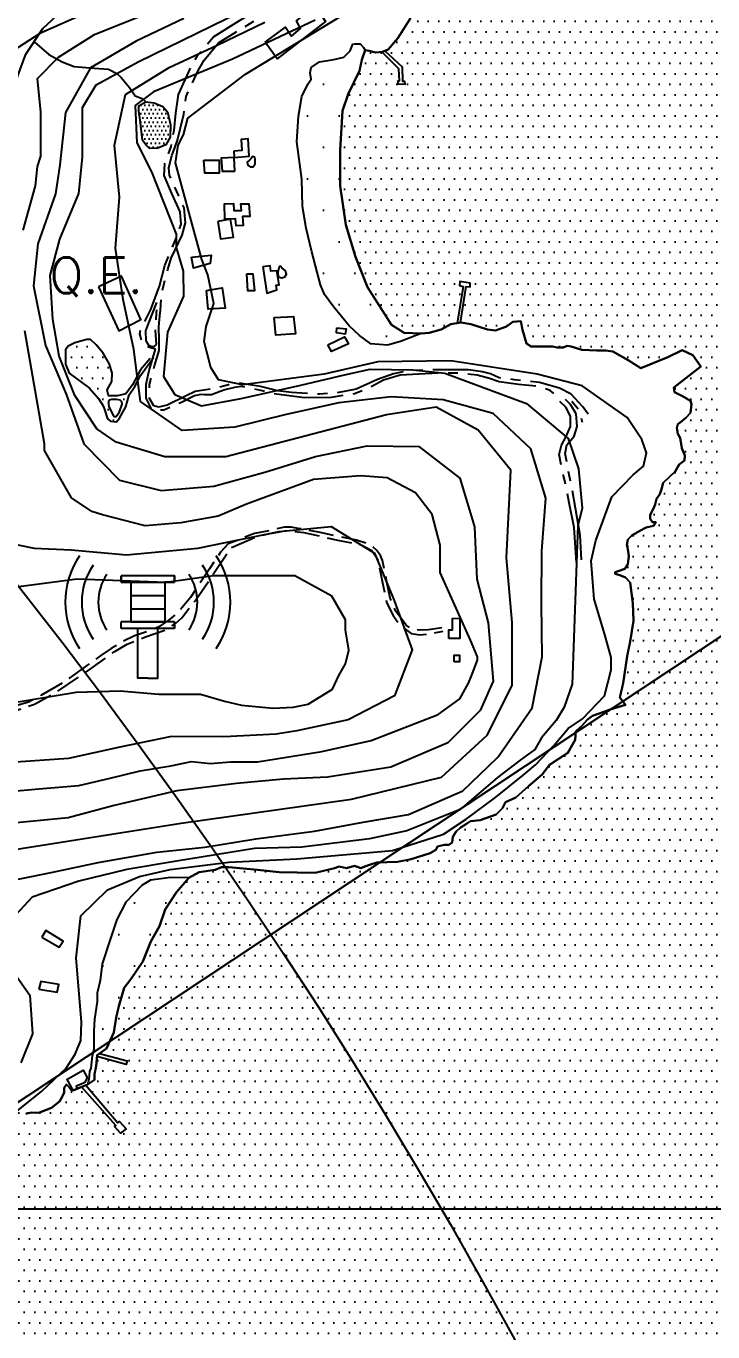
# Model space of a CAD drawing. Header units: millimetres. Extents: x 548366 to 1117317, y 7446967 to 14899125.
# Drawn here: x 557512 to 558031, y 7457322 to 7458309 of the extents above; entities that cross this region are included whole.
import ezdxf

# ---------------------------------------------------------------- set-up
doc = ezdxf.new("R2010")
doc.units = ezdxf.units.MM
doc.header["$MEASUREMENT"] = 0
doc.linetypes.add('ESTR-TERRA', pattern=[1, 0.7, -0.1, 0.1, -0.1])
doc.linetypes.add('MEIO-FIOx2', pattern=[20, 15, -5])
for name, color, linetype in [('ALAGADIÇO', 4, 'Continuous'), ('AUTO_ESTRADA', 224, 'Continuous'), ('CURVA_INTERMEDIÁRIA', 32, 'Continuous'), ('CURVA_MESTRA', 36, 'Continuous'), ('EDIFICAÇÃO', 7, 'Continuous'), ('HACHURA_OCEANO', 131, 'Continuous'), ('MALHA_TM', 8, 'Continuous'), ('OCEANO', 5, 'Continuous'), ('PIER', 7, 'Continuous'), ('PISCINAS', 4, 'Continuous'), ('PRAIA', 7, 'Continuous'), ('QUADRA_ESPORTE', 21, 'Continuous'), ('RADIAIS', 222, 'Continuous'), ('RIO_PERMANENTE', 4, 'Continuous'), ('RUA_PAV_C_MEIO_FIO', 1, 'MEIO-FIOx2'), ('RUA_PAV_S_MEIO_FIO', 2, 'ESTR-TERRA'), ('SIRENES', 8, 'Continuous'), ('TXT_QUADRA_ESPORTE', 7, 'Continuous')]:
    doc.layers.add(name, color=color, linetype=linetype)
doc.styles.add('ROMANS', font='romans.shx')
pattern_1 = [(0, (0, 0), (3.96875, 7.9375), [0, -7.9375])]
pattern_2 = [(0, (0, 0), (11.90625, 23.8125), [0, -23.8125])]

msp = doc.modelspace()

# ---------------------------------------------------------------- hatches: boundary and pattern name
at = {"layer": 'ALAGADIÇO', "ltscale": 0.5}
h = msp.add_hatch(dxfattribs=at)
h.set_pattern_fill('DOTS', color=256, scale=2, style=0)
h.set_pattern_definition([(0, (0, 0), (1.5875, 3.175), [0, -3.175])])
h.paths.add_polyline_path([(557618.47, 7458244.7), (557614.88, 7458248.68), (557608.51, 7458251.47), (557602.14, 7458252.26), (557596.96, 7458249.08), (557596.96, 7458245.1), (557597.75, 7458238.33), (557599.74, 7458223.2), (557602.14, 7458219.62), (557604.92, 7458216.83), (557611.3, 7458217.23), (557617.27, 7458219.62), (557620.46, 7458225.59), (557620.86, 7458234.75)])
h = msp.add_hatch(dxfattribs=at)
h.set_pattern_fill('DOTS', color=256, scale=5, style=0)
h.set_pattern_definition(pattern_1)
h.paths.add_polyline_path([(557575, 7458049.71), (557573.55, 7458055.7), (557569.96, 7458062.05), (557564.59, 7458068.48), (557560.3, 7458072.41), (557557.44, 7458072.41), (557548.49, 7458069.91), (557543.48, 7458067.41), (557541.34, 7458064.55), (557541.34, 7458059.9), (557541.34, 7458053.83), (557544.2, 7458047.04), (557559.58, 7458035.6), (557566.38, 7458027.74), (557569.96, 7458022.38), (557571.03, 7458018.81), (557571.96, 7458016.04), (557573.18, 7458018.2), (557573.92, 7458023.64), (557573.9, 7458023.81), (557573.9, 7458025.6), (557574.27, 7458026.15), (557574.78, 7458029.89), (557574.25, 7458029.89), (557573.54, 7458030.96), (557572.82, 7458034.53), (557575.82, 7458039.62)])
h = msp.add_hatch(dxfattribs=at)
h.set_pattern_fill('DOTS', color=256, scale=5, style=0)
h.set_pattern_definition(pattern_1)
h.paths.add_polyline_path([(557589.64, 7458030.6), (557593.93, 7458037.03), (557598.23, 7458045.25), (557600.21, 7458048.04), (557598.65, 7458050.05), (557598.23, 7458049.54), (557592.14, 7458038.1), (557587.14, 7458031.31), (557583.92, 7458030.6), (557580.34, 7458029.89), (557574.78, 7458029.89), (557574.27, 7458026.15), (557574.61, 7458026.67), (557576.4, 7458027.03), (557579.98, 7458027.03), (557582.84, 7458026.67), (557583.92, 7458025.24), (557584.27, 7458023.45), (557582.13, 7458017.73), (557579.62, 7458014.16), (557578.19, 7458014.16), (557577.47, 7458015.23), (557574.25, 7458021.67), (557573.92, 7458023.64), (557573.18, 7458018.2), (557571.96, 7458016.04), (557573.18, 7458012.37), (557575.33, 7458010.59), (557579.98, 7458010.23), (557582.13, 7458013.09), (557587.14, 7458021.67)])
at = {"layer": 'HACHURA_OCEANO', "ltscale": 0.5}
h = msp.add_hatch(dxfattribs=at)
h.set_pattern_fill('DOTS', color=256, scale=5, style=0)
h.set_pattern_definition(pattern_1)
h.paths.add_polyline_path([(558015.73, 7458060.7), (558021.69, 7458052.04), (558001.34, 7458036.25), (558001.94, 7458032.62), (558008, 7458029.59), (558014.05, 7458025.97), (558014.66, 7458023.55), (558014.05, 7458016.9), (558010.42, 7458013.27), (558006.18, 7458009.64), (558004.37, 7458008.43), (558003.76, 7458005.41), (558004.37, 7458001.18), (558006.18, 7457998.15), (558007.39, 7457990.29), (558009.81, 7457984.85), (558009.56, 7457981), (558005.32, 7457977.98), (558002.3, 7457972.54), (557993.22, 7457964.08), (557992.01, 7457959.24), (557990.8, 7457955.61), (557988.37, 7457951.98), (557987.16, 7457947.75), (557985.95, 7457944.73), (557983.53, 7457939.89), (557983.53, 7457936.87), (557985.35, 7457934.45), (557987.77, 7457934.45), (557985.95, 7457931.43), (557980.5, 7457930.22), (557975.66, 7457927.8), (557969.61, 7457924.17), (557966.58, 7457921.15), (557965.97, 7457916.92), (557966.36, 7457915), (558365, 7457915), (558365, 7458415), (557901.42, 7458415), (557896.31, 7458410.32), (557890.25, 7458406.69), (557886.62, 7458403.07), (557884.2, 7458399.44), (557880.57, 7458391.58), (557877.54, 7458386.74), (557878.15, 7458382.51), (557877.54, 7458377.67), (557874.51, 7458372.84), (557869.67, 7458366.79), (557866.04, 7458366.18), (557866.04, 7458369.21), (557867.25, 7458374.65), (557867.85, 7458381.3), (557867.25, 7458383.11), (557866.04, 7458380.7), (557865, 7458377.07), (557865, 7458079.51), (557866.56, 7458079.36), (557874.82, 7458082.2), (557879.66, 7458085.82), (557885.71, 7458086.43), (557886.92, 7458079.78), (557889.95, 7458069.5), (557893.58, 7458067.08), (557906.29, 7458067.08), (557909.93, 7458067.08), (557912.95, 7458066.48), (557917.8, 7458066.48), (557920.82, 7458067.69), (557923.85, 7458067.08), (557931.72, 7458064.66), (557943.22, 7458064.06), (557949.88, 7458064.06), (557955.33, 7458063.45), (557966.83, 7458056.8), (557976.52, 7458050.76), (557996.76, 7458059.08), (558007.6, 7458064.49)])
h = msp.add_hatch(dxfattribs=at)
h.set_pattern_fill('DOTS', color=256, scale=5, style=0)
h.set_pattern_definition(pattern_1)
h.paths.add_polyline_path([(557865, 7458376.64), (557861.8, 7458373.44), (557856.96, 7458368.6), (557854.54, 7458365.58), (557850.3, 7458364.98), (557847.88, 7458368.6), (557847.27, 7458374.65), (557844.85, 7458377.67), (557843.03, 7458377.67), (557836.98, 7458380.09), (557833.35, 7458380.09), (557829.71, 7458377.07), (557827.29, 7458374.65), (557821.84, 7458374.65), (557818.82, 7458374.65), (557817, 7458374.04), (557815.79, 7458371.63), (557815.79, 7458369.21), (557814.58, 7458362.56), (557812.16, 7458358.93), (557807.92, 7458357.72), (557806.71, 7458358.32), (557804.29, 7458357.72), (557801.17, 7458355.41), (557794.51, 7458348.15), (557791.49, 7458343.31), (557791.49, 7458341.5), (557793.91, 7458338.48), (557795.12, 7458335.45), (557799.96, 7458330.01), (557802.99, 7458325.78), (557802.99, 7458320.94), (557802.38, 7458315.5), (557792.7, 7458300.39), (557785.43, 7458291.92), (557782.95, 7458290.86), (557796.03, 7458278.63), (557796.33, 7458267.91), (557797.82, 7458267.91), (557797.97, 7458265.38), (557793.05, 7458265.53), (557793.05, 7458268.06), (557793.95, 7458268.06), (557793.5, 7458277.29), (557780.48, 7458290.03), (557775.75, 7458289.5), (557770.9, 7458290.71), (557767.88, 7458291.32), (557765.45, 7458284.06), (557763.64, 7458275.6), (557755.16, 7458258.06), (557750.92, 7458245.37), (557749.11, 7458215.74), (557749.12, 7458188.79), (557753.36, 7458159.17), (557760.62, 7458134.98), (557769.7, 7458112.01), (557787.86, 7458083.59), (557797.55, 7458077.54), (557810.26, 7458076.94), (557816.31, 7458077.54), (557825.4, 7458079.96), (557832.66, 7458084.19), (557837.56, 7458084.95), (557842.19, 7458112.68), (557839.43, 7458113.27), (557839.63, 7458116.22), (557847.51, 7458115.04), (557847.31, 7458112.29), (557844.36, 7458112.48), (557839.98, 7458085.32), (557840.53, 7458085.4), (557847.79, 7458084.19), (557860.51, 7458079.96), (557865, 7458079.51)])
h = msp.add_hatch(dxfattribs=at)
h.set_pattern_fill('DOTS', color=256, scale=5, style=0)
h.set_pattern_definition(pattern_1)
h.paths.add_polyline_path([(557964.97, 7457796.22), (557953.34, 7457792.59), (557944.87, 7457789.57), (557940.02, 7457787.76), (557935.79, 7457784.73), (557932.15, 7457780.5), (557927.31, 7457776.27), (557926.7, 7457769.62), (557921.26, 7457759.95), (557907.33, 7457750.88), (557901.88, 7457743.62), (557891.59, 7457734.55), (557881.91, 7457726.09), (557874.04, 7457722.46), (557871.84, 7457718.04), (557866.99, 7457713.2), (557865, 7457712.51), (557865, 7457415), (558365, 7457415), (558365, 7457915), (557966.36, 7457915), (557966.58, 7457913.89), (557967.26, 7457908.68), (557966.66, 7457902.64), (557964.24, 7457899.01), (557959.4, 7457897.19), (557956.97, 7457896.59), (557956.97, 7457895.38), (557960.61, 7457894.17), (557964.84, 7457892.36), (557968.48, 7457888.73), (557970.29, 7457873.01), (557970.9, 7457859.71), (557968.48, 7457843.99), (557966.05, 7457833.1), (557963.03, 7457812.55), (557960.61, 7457801.66)])
h = msp.add_hatch(dxfattribs=at)
h.set_pattern_fill('DOTS', color=256, scale=5, style=0)
h.set_pattern_definition(pattern_1)
h.paths.add_polyline_path([(557753.79, 7457672.69), (557748.34, 7457673.9), (557744.71, 7457672.69), (557730.18, 7457669.07), (557702.94, 7457669.67), (557686.59, 7457671.48), (557664.8, 7457673.3), (557659.35, 7457673.3), (557654.51, 7457671.48), (557642.4, 7457669.67), (557634.53, 7457665.44), (557625.45, 7457654.55), (557616.71, 7457641.38), (557612.48, 7457628.68), (557605.82, 7457617.19), (557599.76, 7457602.08), (557590.68, 7457588.77), (557585.84, 7457582.12), (557581.6, 7457568.22), (557579.79, 7457559.75), (557577.97, 7457548.26), (557572.52, 7457536.17), (557567.03, 7457532.52), (557588.08, 7457526.86), (557587.37, 7457524.14), (557565.18, 7457530.25), (557564.65, 7457522.87), (557563.44, 7457516.82), (557563.44, 7457512.59), (557557.99, 7457508.96), (557556.68, 7457508.43), (557580.91, 7457480), (557582.15, 7457481.11), (557587.33, 7457475.44), (557582.89, 7457472.23), (557578.57, 7457477.16), (557579.43, 7457478.03), (557553.61, 7457507.16), (557547.7, 7457504.73), (557545.88, 7457504.73), (557544.07, 7457507.15), (557542.25, 7457508.96), (557540.44, 7457506.55), (557540.44, 7457502.92), (557538.62, 7457499.29), (557536.8, 7457496.27), (557530.75, 7457491.43), (557521.67, 7457487.8), (557512.59, 7457489.62), (557507.74, 7457490.22), (557506.53, 7457492.64), (557505.93, 7457498.08), (557502.3, 7457496.27), (557498.06, 7457494.45), (557495.03, 7457495.06), (557492.01, 7457493.24), (557491.4, 7457489.62), (557491.4, 7457485.38), (557488.98, 7457481.76), (557484.14, 7457479.94), (557472.63, 7457475.71), (557469, 7457472.69), (557463.55, 7457472.08), (557462.95, 7457475.11), (557461.13, 7457475.11), (557459.92, 7457472.08), (557458.71, 7457469.06), (557453.26, 7457467.85), (557450.23, 7457470.27), (557446.6, 7457473.9), (557441.15, 7457475.11), (557438.73, 7457473.29), (557444.79, 7457470.87), (557446.6, 7457465.43), (557445.19, 7457464.37), (557434.3, 7457461.35), (557430.06, 7457463.77), (557422.79, 7457459.54), (557417.95, 7457455.91), (557410.69, 7457451.07), (557405.84, 7457448.05), (557396.16, 7457448.05), (557393.13, 7457446.24), (557390.1, 7457443.21), (557389.5, 7457439.58), (557388.29, 7457434.75), (557380.42, 7457430.51), (557374.36, 7457427.49), (557371.94, 7457418.42), (557368.51, 7457415), (557865, 7457415), (557865, 7457712.51), (557854.89, 7457708.97), (557847.02, 7457708.97), (557845.2, 7457707.76), (557839.75, 7457703.53), (557836.73, 7457700.51), (557834.3, 7457696.27), (557833.7, 7457692.04), (557831.28, 7457690.23), (557827.64, 7457690.23), (557822.8, 7457689.02), (557826.43, 7457688.41), (557819.17, 7457684.18), (557802.82, 7457679.34), (557792.53, 7457677.53), (557776.79, 7457676.93), (557771.34, 7457675.11), (557767.71, 7457673.9), (557764.69, 7457672.69), (557759.84, 7457674.51)])
h = msp.add_hatch(dxfattribs=at)
h.set_pattern_fill('DOTS', color=256, scale=5, style=0)
h.set_pattern_definition(pattern_1)
h.paths.add_polyline_path([(557368.51, 7457415), (557365, 7457411.49), (557365, 7457177.05), (557374.45, 7457165.25), (557382.93, 7457142.88), (557383.53, 7457129.58), (557382.55, 7457122.82), (557379.98, 7457120.62), (557373.16, 7457120.67), (557365, 7457120.14), (557365, 7457118.52), (557368.4, 7457118.09), (557372.64, 7457115.67), (557374.95, 7457108.57), (557379.19, 7457101.31), (557388.27, 7457086.2), (557390.69, 7457077.13), (557392.5, 7457062.01), (557393.11, 7457044.48), (557393.71, 7457036.01), (557398.56, 7457021.5), (557402.8, 7457002.76), (557404.61, 7456993.69), (557413.09, 7456974.95), (557420.5, 7456958.28), (557436.84, 7456933.49), (557446.53, 7456921.4), (557451.98, 7456920.79), (557456.22, 7456921.4), (557462.88, 7456925.03), (557467.72, 7456929.26), (557476.19, 7456929.86), (557481.04, 7456928.05), (557481.04, 7456921.4), (557479.22, 7456917.17), (557474.98, 7456915.35), (557471.96, 7456915.35), (557471.78, 7456915), (557748.76, 7456915), (557755.06, 7456918.54), (557764.14, 7456924.59), (557767.77, 7456930.63), (557769.59, 7456935.47), (557778.06, 7456938.49), (557784.72, 7456943.93), (557792.59, 7456953), (557803.49, 7456959.05), (557809.54, 7456963.89), (557824.07, 7456969.93), (557833.15, 7456977.19), (557841.63, 7456982.63), (557848.71, 7456982.97), (557853.55, 7456983.58), (557857.79, 7456985.39), (557860.82, 7456988.42), (557863.24, 7456993.25), (557865, 7456993.55), (557865, 7457415)])
h = msp.add_hatch(dxfattribs=at)
h.set_pattern_fill('DOTS', color=256, scale=5, style=0)
h.set_pattern_definition(pattern_1)
h.paths.add_polyline_path([(558365, 7457415), (557865, 7457415), (557865, 7456993.55), (557866.87, 7456993.86), (557870.5, 7456990.83), (557872.93, 7456990.23), (557879.59, 7456991.44), (557891.09, 7456994.46), (557904.41, 7456995.67), (557909.25, 7456996.28), (557911.67, 7456998.69), (557928.02, 7457000.51), (557941.94, 7457000.51), (557954.65, 7456995.07), (557959.5, 7456992.04), (557964.34, 7456992.04), (557974.02, 7456993.86), (557983.11, 7456993.86), (557987.34, 7456994.46), (557990.98, 7456995.67), (557997.63, 7456997.49), (558006.11, 7456996.88), (558013.98, 7456998.69), (558017.61, 7457001.72), (558021.24, 7457006.55), (558032.75, 7457016.83), (558041.83, 7457025.3), (558046.67, 7457031.34), (558043.46, 7457059.56), (558061.44, 7457063.27), (558064.53, 7457057.08), (558068.78, 7457057.79), (558066.92, 7457065.7), (558072.33, 7457067.2), (558072.93, 7457064.8), (558070.22, 7457064.2), (558073.31, 7457051.9), (558077.54, 7457052.51), (558083.6, 7457053.11), (558089.05, 7457051.9), (558092.07, 7457051.3), (558096.31, 7457048.88), (558099.34, 7457047.67), (558105.39, 7457048.27), (558107.21, 7457050.09), (558109.02, 7457052.51), (558110.23, 7457061.58), (558110.23, 7457066.41), (558111.45, 7457068.23), (558116.29, 7457067.62), (558118.71, 7457066.41), (558119.32, 7457062.18), (558119.32, 7457058.55), (558121.74, 7457058.55), (558123.55, 7457059.76), (558124.16, 7457063.39), (558124.16, 7457068.83), (558124.76, 7457071.25), (558126.58, 7457073.06), (558128.4, 7457072.46), (558130.82, 7457068.83), (558133.84, 7457067.62), (558135.66, 7457069.44), (558135.66, 7457071.25), (558134.45, 7457075.48), (558135.06, 7457077.9), (558141.71, 7457080.92), (558144.74, 7457081.53), (558151.4, 7457078.5), (558155.48, 7457079.24), (558158.37, 7457082.13), (558158.95, 7457083.29), (558172.28, 7457083.29), (558186.18, 7457082.13), (558208.78, 7457080.4), (558219.78, 7457076.93), (558224.42, 7457072.3), (558228.47, 7457069.4), (558240.64, 7457066.51), (558258.6, 7457067.09), (558280.03, 7457068.83), (558304.21, 7457072.86), (558328.54, 7457078.64), (558348.81, 7457089.06), (558365, 7457097.36)])
at = {"layer": 'PRAIA', "ltscale": 0.5}
h = msp.add_hatch(dxfattribs=at)
h.set_pattern_fill('DOTS', color=40, scale=15, style=0)
h.set_pattern_definition(pattern_2)
h.paths.add_polyline_path([(557720.2, 7458193.78), (557720.71, 7458172.99), (557723.28, 7458156.57), (557727.65, 7458138.86), (557731.76, 7458123.46), (557734.17, 7458113.8), (557737.26, 7458106.61), (557744.19, 7458096.86), (557756.01, 7458082.74), (557763.72, 7458075.56), (557772.2, 7458069.14), (557784.79, 7458068.11), (557794.82, 7458070.94), (557810.26, 7458076.94), (557797.55, 7458077.54), (557787.86, 7458083.59), (557769.7, 7458112.01), (557760.62, 7458134.98), (557753.36, 7458159.17), (557749.12, 7458188.79), (557749.11, 7458215.74), (557750.92, 7458245.37), (557755.16, 7458258.06), (557763.64, 7458275.6), (557765.45, 7458284.06), (557767.88, 7458291.32), (557766.66, 7458293.2), (557764.09, 7458296.02), (557760.49, 7458296.02), (557758.69, 7458295.77), (557756.64, 7458290.89), (557751.76, 7458286.01), (557744.3, 7458284.22), (557733.51, 7458282.42), (557727.09, 7458278.06), (557726.32, 7458274.21), (557727.09, 7458269.33), (557724.53, 7458265.57), (557720.16, 7458256.33), (557717.59, 7458241.44), (557716.31, 7458221.94)])
h = msp.add_hatch(dxfattribs=at)
h.set_pattern_fill('DOTS', color=40, scale=15, style=0)
h.set_pattern_definition(pattern_2)
h.paths.add_polyline_path([(557590.68, 7457588.77), (557599.76, 7457602.08), (557605.82, 7457617.19), (557612.48, 7457628.68), (557616.71, 7457641.38), (557625.45, 7457654.55), (557634.53, 7457665.44), (557621.09, 7457665.58), (557605.7, 7457663.46), (557599.33, 7457659.74), (557587.13, 7457647.02), (557580.23, 7457633.77), (557574.92, 7457617.87), (557569.08, 7457600.38), (557567.49, 7457587.66), (557565.37, 7457578.12), (557565.37, 7457571.76), (557563.25, 7457558.51), (557562.71, 7457549.5), (557562.71, 7457535.72), (557561.65, 7457530.95), (557560.59, 7457521.41), (557559.53, 7457518.76), (557559, 7457512.92), (557558.47, 7457510.8), (557557.99, 7457508.96), (557563.44, 7457512.59), (557563.44, 7457516.82), (557564.65, 7457522.87), (557565.26, 7457531.34), (557572.52, 7457536.17), (557577.97, 7457548.26), (557579.79, 7457559.75), (557581.6, 7457568.22), (557585.84, 7457582.12)])

# ---------------------------------------------------------------- linework, layer by layer
at = {"layer": 'ALAGADIÇO', "ltscale": 0.5}
msp.add_lwpolyline([(557517.68, 7458297.66), (557528.83, 7458288.1), (557538.79, 7458282.53), (557547.95, 7458278.94), (557563.09, 7458277.75), (557573.85, 7458276.95), (557580.22, 7458273.77), (557583.41, 7458270.58), (557589.78, 7458263.02), (557594.17, 7458256.64), (557599.35, 7458254.65), (557602.14, 7458252.26), (557608.51, 7458251.47), (557614.88, 7458248.68), (557618.47, 7458244.7), (557620.86, 7458234.75), (557620.46, 7458225.59), (557617.27, 7458219.62), (557611.3, 7458217.23), (557604.92, 7458216.83), (557602.14, 7458219.62), (557599.74, 7458223.2), (557597.75, 7458238.33), (557596.96, 7458245.1), (557596.96, 7458249.08), (557602.14, 7458252.26)], dxfattribs=at)
at = {"layer": 'ALAGADIÇO', "ltscale": 30, "flags": 128}
for points in [[(557572.82, 7458034.53), (557576.4, 7458040.61), (557576.76, 7458047.04), (557574.61, 7458053.83), (557569.96, 7458062.05), (557564.59, 7458068.48), (557560.3, 7458072.41), (557557.44, 7458072.41), (557548.49, 7458069.91), (557543.48, 7458067.41), (557541.34, 7458064.55), (557541.34, 7458059.9), (557541.34, 7458053.83), (557544.2, 7458047.04), (557559.58, 7458035.6), (557566.38, 7458027.74), (557569.96, 7458022.38), (557571.03, 7458018.81), (557573.18, 7458012.37), (557575.33, 7458010.59), (557579.98, 7458010.23), (557582.13, 7458013.09), (557587.14, 7458021.67), (557589.64, 7458030.6), (557593.93, 7458037.03), (557598.23, 7458045.25), (557607.89, 7458058.83)], [(557605.38, 7458058.12), (557598.23, 7458049.54), (557592.14, 7458038.1), (557587.14, 7458031.31), (557583.92, 7458030.6), (557580.34, 7458029.89), (557574.25, 7458029.89), (557573.54, 7458030.96), (557572.82, 7458034.53)], [(557574.25, 7458021.67), (557577.47, 7458015.23), (557578.19, 7458014.16), (557579.62, 7458014.16), (557582.13, 7458017.73), (557584.27, 7458023.45), (557583.92, 7458025.24), (557582.84, 7458026.67), (557579.98, 7458027.03), (557576.4, 7458027.03), (557574.61, 7458026.67), (557573.9, 7458025.6), (557573.9, 7458023.81), (557574.25, 7458021.67)]]:
    msp.add_lwpolyline(points, dxfattribs=at)
at = {"layer": 'AUTO_ESTRADA', "ltscale": 2.5, "flags": 128}
msp.add_lwpolyline([(557388.26, 7457798), (557411.57, 7457815.7), (557466.24, 7457862.11), (557487.23, 7457888.01), (557497.11, 7457911.43), (557502.05, 7457938.56), (557504.51, 7457964.45), (557503.28, 7458031.04), (557498.69, 7458128.87), (557495.87, 7458188.86), (557498.36, 7458239.16), (557501, 7458260.39), (557511.36, 7458288.25), (557524.33, 7458307.57), (557542.16, 7458324.26)], dxfattribs=at)
at = {"layer": 'CURVA_INTERMEDIÁRIA'}
for points, elevation in [([(557493.46, 7457685.2), (557628.91, 7457706.8), (557757.61, 7457724.95), (557825.63, 7457741.47), (557860.31, 7457773.23), (557879.09, 7457810.75), (557879.09, 7457858.38), (557874.76, 7457907.45), (557878.03, 7457973.6), (557853.47, 7458003.91), (557821.68, 7458021.23), (557784.11, 7458015.46), (557662.74, 7457983.71), (557616.5, 7457983.71), (557579.78, 7457994.88), (557565.11, 7458004.79), (557548.46, 7458030.15), (557536.57, 7458059.87), (557531.81, 7458087.6), (557529.8, 7458120.82), (557537.03, 7458148.24), (557551.48, 7458182.88), (557554.37, 7458210.31), (557554.37, 7458247.83), (557564.48, 7458265.15), (557596.27, 7458282.47), (557740.76, 7458353.19)], 40), ([(557509.39, 7458155.23), (557518.69, 7458188.78), (557520.3, 7458203.36), (557522.85, 7458211.03), (557522.85, 7458244.29), (557520.3, 7458269.87), (557536.08, 7458285.91), (557563.42, 7458303.04), (557645.65, 7458336.39)], 60), ([(557558.44, 7458320.15), (557521.89, 7458303.91), (557489.73, 7458283.31)], 70), ([(557502.97, 7457487.57), (557523.51, 7457503.95), (557541.96, 7457521.34), (557548.81, 7457531.87), (557553.03, 7457542.41), (557553.55, 7457556.1), (557551.97, 7457574.54), (557549.34, 7457604.57), (557553.03, 7457636.7), (557573.06, 7457656.39), (557597.31, 7457666.4), (557620.5, 7457671.67), (557664.92, 7457677.21), (557716.35, 7457679.8), (557788.55, 7457686.03), (557827.21, 7457698.48), (557844.39, 7457709.78), (557866.69, 7457726.47), (557887.37, 7457742.88), (557896.8, 7457750.84), (557910.58, 7457765.33), (557921.47, 7457778.37), (557932.35, 7457785.62), (557949.03, 7457803), (557954.11, 7457822.56), (557954.11, 7457831.98), (557949.03, 7457850.09), (557941.05, 7457876.17), (557938.88, 7457905.15), (557942.5, 7457920.36), (557954.59, 7457953.48), (557970.55, 7457970.14), (557978.53, 7457976.66), (557980.7, 7457986.81), (557977.08, 7457996.95), (557966.2, 7458013.61), (557932.1, 7458037.52), (557898.01, 7458046.21), (557832.72, 7458056.35), (557777.59, 7458055.63), (557736.97, 7458046.21), (557675.31, 7458038.24), (557657.17, 7458041.86), (557651.37, 7458051.28), (557646.29, 7458070.84), (557647.74, 7458082.43), (557653.55, 7458099.82), (557648.92, 7458121.36), (557644.56, 7458132.95), (557635.68, 7458165.32), (557624.64, 7458206.04), (557626.54, 7458219.36), (557630.73, 7458227.36), (557633.78, 7458239.91), (557650.67, 7458252.74), (557677.51, 7458273.03), (557755.86, 7458320.84)], 10), ([(557487.93, 7457660.73), (557530.57, 7457669.42), (557566.21, 7457676.94), (557610.49, 7457684.84), (557646.85, 7457688.53), (557685.33, 7457694.85), (557729.61, 7457700.65), (557766.5, 7457707.49), (557800.8, 7457713.3), (557841.85, 7457731.12), (557867.91, 7457755.98), (557868.52, 7457756.75), (557894.3, 7457793.84), (557901.8, 7457832.6), (557901.26, 7457872.59), (557901.6, 7457912.58), (557904.57, 7457952.44), (557893.25, 7457989.69), (557864.88, 7458016.48), (557827.09, 7458026.93), (557787.76, 7458029.16), (557748.04, 7458024.46), (557708.26, 7458015.69), (557669.43, 7458006.09), (557629.66, 7458003.71), (557598.07, 7458025.7), (557593.02, 7458064.82), (557585.02, 7458102.78), (557579.16, 7458141.53), (557582.29, 7458180.15), (557578.54, 7458219.46), (557586.74, 7458257.66), (557619.79, 7458278.09), (557655.98, 7458295.14), (557692.03, 7458312.46)], 30), ([(557730.07, 7458313.93), (557667.75, 7458284.6), (557607.88, 7458259.7), (557594.18, 7458249.43), (557595.32, 7458221.27), (557606.36, 7458199.19), (557625.19, 7458152.19), (557625.19, 7458141.96), (557630.3, 7458124.05), (557630.63, 7458105.2), (557618.46, 7458078.02), (557615.59, 7458044.4), (557624.19, 7458030.81), (557644.24, 7458022.22), (557674.33, 7458027.94), (557719.45, 7458037.96), (557752.4, 7458045.83), (557771.74, 7458050.12), (557803.97, 7458049.41), (557828.33, 7458046.9), (557889.93, 7458024.01), (557921.44, 7457997.54), (557929.32, 7457974.65), (557932.19, 7457944.97), (557928.81, 7457931.45), (557924.51, 7457811.93), (557918.35, 7457794.45), (557912.31, 7457784.4), (557901.24, 7457771.33), (557896.21, 7457762.29), (557885.13, 7457754.24), (557868.02, 7457741.17), (557839.83, 7457717.05), (557799.57, 7457700.96), (557771.38, 7457694.93), (557720.12, 7457688.53), (557684.28, 7457687.48), (557625.24, 7457677.99), (557587.82, 7457671.67), (557551.45, 7457662.72), (557516.14, 7457650.6), (557497.17, 7457630.38)], 20), ([(557495.99, 7457730.38), (557521.25, 7457732.74), (557551.5, 7457735.17), (557575.18, 7457740.69), (557597.84, 7457746.16), (557620.98, 7457750.16), (557636.77, 7457753.32), (557651.02, 7457751.78), (557666.12, 7457753.09), (557686.59, 7457753.09), (557735.19, 7457760.77), (557772.58, 7457769.1), (557823.11, 7457788.83), (557839.69, 7457800.67), (557846.01, 7457812.5), (557848.38, 7457818.03), (557852.88, 7457829.84), (557852.88, 7457832.4), (557847.76, 7457845.19), (557824.74, 7457896.36), (557824.74, 7457916.82), (557818.54, 7457940.18), (557806.14, 7457956.51), (557784.72, 7457967.76), (557764.43, 7457969.45), (557728.93, 7457966.64), (557678.2, 7457948.06), (557656.79, 7457938.78), (557628.61, 7457933.71), (557601.55, 7457931.46), (557569.43, 7457939.9), (557561.23, 7457942.41), (557545.88, 7457952.64), (557525.41, 7457988.46), (557525.41, 7457993.57), (557510.71, 7458078.95)], 60), ([(557494.27, 7457919.51), (557517.58, 7457914.61), (557545.79, 7457913.38), (557587.5, 7457909.7), (557641.48, 7457914.61), (557702.89, 7457927.34), (557742.31, 7457931), (557775.11, 7457910.88), (557790.01, 7457875.1), (557803.62, 7457837.79), (557790.27, 7457803.08), (557755.22, 7457784.73), (557716.38, 7457776.41), (557700.74, 7457774.04), (557661.06, 7457772.08), (557621.45, 7457772.33), (557582.56, 7457764.28), (557543.77, 7457755.7), (557503.91, 7457752.75)], 70), ([(557504.12, 7457798.13), (557549.36, 7457805.74), (557582.69, 7457806.69), (557612.02, 7457804.36), (557643.48, 7457804.36), (557661.68, 7457799.06), (557674.57, 7457796.03), (557685.19, 7457794.9), (557698.46, 7457793.76), (557713.62, 7457794.52), (557724.96, 7457796.58), (557743.19, 7457808.15), (557748.12, 7457818.37), (557753.1, 7457827.28), (557755.66, 7457837.52), (557753.1, 7457852.87), (557753.1, 7457860.54), (557742.87, 7457878.45), (557714.73, 7457893.8), (557653.33, 7457893.8), (557617.51, 7457888.68), (557550.33, 7457891.11), (557500.29, 7457884.66)], 80), ([(557495.74, 7457603.2), (557514.36, 7457576.73), (557516.51, 7457547.4), (557507.5, 7457525.4)], 20)]:
    msp.add_lwpolyline(points, dxfattribs=dict(at, elevation=elevation))
at = {"layer": 'CURVA_MESTRA', "elevation": 50}
msp.add_lwpolyline([(557630.8, 7458315.32), (557594.73, 7458298.02), (557560.38, 7458277.9), (557541.43, 7458244.13), (557537.06, 7458204.52), (557533.84, 7458182.52), (557520.47, 7458144.85), (557517.29, 7458113.15), (557526.17, 7458067.82), (557541.79, 7458031.15), (557555.24, 7457993.66), (557582.19, 7457966.21), (557613.86, 7457958.19), (557653.68, 7457961.59), (557692.17, 7457972.2), (557730.42, 7457983.92), (557769.51, 7457992.1), (557808.63, 7457991.57), (557839.7, 7457967.68), (557850.68, 7457930.78), (557852.55, 7457891.15), (557861.05, 7457858.18), (557864.73, 7457814.02), (557854.92, 7457791.94), (557830.39, 7457767.4), (557787.45, 7457749), (557739.45, 7457741.52), (557706.29, 7457739.94), (557670.63, 7457736.73), (557625.63, 7457731.21), (557578.25, 7457720.16), (557543.51, 7457710.69), (557501.66, 7457706.74)], dxfattribs=at)
at = {"layer": 'EDIFICAÇÃO'}
for points in [[(557692.49, 7458297.31), (557707.63, 7458308.78), (557712.33, 7458302), (557719.11, 7458307.74), (557715.98, 7458313.47), (557730.07, 7458324.94), (557737.9, 7458312.95), (557701.36, 7458284.8)], [(557646.1, 7458208.13), (557657.58, 7458208.13), (557657.58, 7458198.35), (557646.77, 7458198.35)], [(557636.78, 7458134.76), (557651.5, 7458136.16), (557650.8, 7458129.85), (557638.18, 7458126.35)], [(557678.57, 7458122.25), (557683.16, 7458122.25), (557684.31, 7458109.26), (557679.34, 7458109.26)], [(557690.5, 7458127.36), (557693.74, 7458107.55), (557701.13, 7458110.14), (557700.74, 7458113.64), (557702.95, 7458113.9), (557701.13, 7458124.39), (557696.72, 7458124.13), (557696.2, 7458128.27)], [(557648, 7458109.54), (557659.92, 7458111.64), (557662.02, 7458096.24), (557649.4, 7458095.54)], [(557699.24, 7458089), (557713.78, 7458089.77), (557715.31, 7458076.77), (557700.38, 7458075.63)], [(557739.79, 7458068.37), (557752.42, 7458074.48), (557755.48, 7458069.13), (557742.47, 7458063.4)], [(557746.68, 7458081.36), (557753.57, 7458080.59), (557752.8, 7458076.39), (557746.3, 7458077.54)]]:
    msp.add_lwpolyline(points, close=True, dxfattribs=at)
at = {"layer": 'EDIFICAÇÃO', "ltscale": 4}
for points in [[(557668.7, 7458214.81), (557669, 7458210.22), (557680.4, 7458211.11), (557679.51, 7458224.14), (557674.18, 7458223.69), (557674.77, 7458215.4)], [(557669.44, 7458199.86), (557669, 7458210.22), (557659.22, 7458209.63), (557659.81, 7458199.71)], [(557661.96, 7458163.44), (557661.56, 7458175.2), (557668.53, 7458175.31), (557668.7, 7458169.98), (557674.43, 7458170.16), (557674.1, 7458174.99), (557680.11, 7458175.09), (557680.75, 7458165.56), (557675.24, 7458165.38), (557675.82, 7458158.7), (557670.47, 7458158.39), (557670.03, 7458163.77), (557661.96, 7458163.44)], [(557656.56, 7458161.83), (557658.69, 7458148.51), (557668.34, 7458149.86), (557666.22, 7458163.37)]]:
    msp.add_lwpolyline(points, close=True, dxfattribs=at)
for points in [[(557831.37, 7457846.4), (557831.37, 7457852.97), (557833.97, 7457852.97), (557834, 7457861.53), (557839.68, 7457861.63), (557839.68, 7457846.39), (557831.37, 7457846.4)], [(557835.41, 7457828.59), (557835.41, 7457833.7), (557839.32, 7457833.7), (557839.32, 7457828.59), (557835.41, 7457828.59)], [(557547.24, 7457504.73), (557543.91, 7457510.49), (557542.48, 7457512.83), (557549, 7457516.5), (557554.68, 7457519.84), (557557.84, 7457514.32), (557555.93, 7457510.57), (557552.67, 7457509.16), (557549.48, 7457507.7), (557550.65, 7457505.94)]]:
    msp.add_lwpolyline(points, dxfattribs=at)
at = {"layer": 'EDIFICAÇÃO', "ltscale": 0.5}
for points in [[(557523.41, 7457620.46), (557536.56, 7457612.98), (557539.74, 7457617.51), (557526.58, 7457625.44)], [(557521.13, 7457581.17), (557535.19, 7457578.9), (557536.33, 7457584.56), (557522.72, 7457587.06)]]:
    msp.add_lwpolyline(points, close=True, dxfattribs=at)
at = {"layer": 'MALHA_TM'}
msp.add_lwpolyline([(549360, 7457415), (559365, 7457415)], dxfattribs=at)
at = {"layer": 'OCEANO', "ltscale": 2.5}
msp.add_lwpolyline([(557802.38, 7458315.5), (557792.7, 7458300.39), (557785.43, 7458291.92), (557781.19, 7458290.11), (557775.75, 7458289.5), (557770.9, 7458290.71), (557767.88, 7458291.32), (557765.45, 7458284.06), (557763.64, 7458275.6), (557755.16, 7458258.06), (557750.92, 7458245.37), (557749.11, 7458215.74), (557749.12, 7458188.79), (557753.36, 7458159.17), (557760.62, 7458134.98), (557769.7, 7458112.01), (557787.86, 7458083.59), (557797.55, 7458077.54), (557810.26, 7458076.94), (557816.31, 7458077.54), (557825.4, 7458079.96), (557832.66, 7458084.19), (557840.53, 7458085.4), (557847.79, 7458084.19), (557860.51, 7458079.96), (557866.56, 7458079.36), (557874.82, 7458082.2), (557879.66, 7458085.82), (557885.71, 7458086.43), (557886.92, 7458079.78), (557889.95, 7458069.5), (557893.58, 7458067.08), (557906.29, 7458067.08), (557909.93, 7458067.08), (557912.95, 7458066.48), (557917.8, 7458066.48), (557920.82, 7458067.69), (557923.85, 7458067.08), (557931.72, 7458064.66), (557943.22, 7458064.06), (557949.88, 7458064.06), (557955.33, 7458063.45), (557966.83, 7458056.8), (557976.52, 7458050.76), (557996.76, 7458059.08), (558007.6, 7458064.49), (558015.73, 7458060.7), (558021.69, 7458052.04), (558001.34, 7458036.25), (558001.94, 7458032.62), (558008, 7458029.59), (558014.05, 7458025.97), (558014.66, 7458023.55), (558014.05, 7458016.9), (558010.42, 7458013.27), (558006.18, 7458009.64), (558004.37, 7458008.43), (558003.76, 7458005.41), (558004.37, 7458001.18), (558006.18, 7457998.15), (558007.39, 7457990.29), (558009.81, 7457984.85), (558009.56, 7457981), (558005.32, 7457977.98), (558002.3, 7457972.54), (557993.22, 7457964.08), (557992.01, 7457959.24), (557990.8, 7457955.61), (557988.37, 7457951.98), (557987.16, 7457947.75), (557985.95, 7457944.73), (557983.53, 7457939.89), (557983.53, 7457936.87), (557985.35, 7457934.45), (557987.77, 7457934.45), (557985.95, 7457931.43), (557980.5, 7457930.22), (557975.66, 7457927.8), (557969.61, 7457924.17), (557966.58, 7457921.15), (557965.97, 7457916.92), (557966.58, 7457913.89), (557967.26, 7457908.68), (557966.66, 7457902.64), (557964.24, 7457899.01), (557959.4, 7457897.19), (557956.97, 7457896.59), (557956.97, 7457895.38), (557960.61, 7457894.17), (557964.84, 7457892.36), (557968.48, 7457888.73), (557970.29, 7457873.01), (557970.9, 7457859.71), (557968.48, 7457843.99), (557966.05, 7457833.1), (557963.03, 7457812.55), (557960.61, 7457801.66), (557964.97, 7457796.22), (557953.34, 7457792.59), (557944.87, 7457789.57), (557940.02, 7457787.76), (557935.79, 7457784.73), (557932.15, 7457780.5), (557927.31, 7457776.27), (557926.7, 7457769.62), (557921.26, 7457759.95), (557907.33, 7457750.88), (557901.88, 7457743.62), (557891.59, 7457734.55), (557881.91, 7457726.09), (557874.04, 7457722.46), (557871.84, 7457718.04), (557866.99, 7457713.2), (557854.89, 7457708.97), (557847.55, 7457708.17), (557845.26, 7457706.58), (557839.79, 7457703.12), (557836.73, 7457700.51), (557834.3, 7457696.27), (557833.7, 7457692.04), (557831.28, 7457690.23), (557827.64, 7457690.23), (557822.8, 7457689.02), (557821.32, 7457686.54), (557817.13, 7457684.08), (557802.82, 7457679.34), (557792.53, 7457677.53), (557776.79, 7457676.93), (557771.34, 7457675.11), (557767.71, 7457673.9), (557764.69, 7457672.69), (557759.84, 7457674.51), (557753.79, 7457672.69), (557748.34, 7457673.9), (557744.71, 7457672.69), (557730.18, 7457669.07), (557702.94, 7457669.67), (557686.59, 7457671.48), (557664.8, 7457673.3), (557659.35, 7457673.3), (557654.51, 7457671.48), (557642.4, 7457669.67), (557634.53, 7457665.44), (557625.45, 7457654.55), (557616.71, 7457641.38), (557612.48, 7457628.68), (557605.82, 7457617.19), (557599.76, 7457602.08), (557590.68, 7457588.77), (557585.84, 7457582.12), (557581.6, 7457568.22), (557579.79, 7457559.75), (557577.97, 7457548.26), (557572.52, 7457536.17), (557565.26, 7457531.34), (557564.65, 7457522.87), (557563.44, 7457516.82), (557563.44, 7457512.59), (557557.99, 7457508.96), (557547.7, 7457504.73), (557545.88, 7457504.73), (557544.07, 7457507.15), (557542.25, 7457508.96), (557540.44, 7457506.55), (557540.44, 7457502.92), (557538.62, 7457499.29), (557536.8, 7457496.27), (557530.75, 7457491.43), (557521.67, 7457487.8), (557518.72, 7457487.72), (557515.78, 7457487.89), (557512.93, 7457487.46), (557511.46, 7457486.77)], dxfattribs=at)
at = {"layer": 'PIER', "ltscale": 2.5}
for points in [[(557782.95, 7458290.86), (557796.03, 7458278.63), (557796.33, 7458267.91), (557797.82, 7458267.91), (557797.97, 7458265.38), (557793.05, 7458265.53), (557793.05, 7458268.06), (557793.95, 7458268.06), (557793.5, 7458277.29), (557780.48, 7458290.03)], [(557839.98, 7458085.32), (557844.36, 7458112.48), (557847.31, 7458112.29), (557847.51, 7458115.04), (557839.63, 7458116.22), (557839.43, 7458113.27), (557842.19, 7458112.68), (557837.56, 7458084.95)], [(557567.03, 7457532.52), (557588.08, 7457526.86), (557587.37, 7457524.14), (557565.18, 7457530.25)], [(557556.68, 7457508.43), (557580.91, 7457480), (557582.15, 7457481.11), (557587.33, 7457475.44), (557582.89, 7457472.23), (557578.57, 7457477.16), (557579.43, 7457478.03), (557553.61, 7457507.16)]]:
    msp.add_lwpolyline(points, dxfattribs=at)
at = {"layer": 'PISCINAS', "ltscale": 2.5}
for points in [[(557684.55, 7458210.37), (557682.92, 7458210.96), (557681.88, 7458209.48), (557680.55, 7458208), (557678.77, 7458206.67), (557679.22, 7458204.3), (557680.99, 7458203.12), (557683.22, 7458202.97), (557684.85, 7458205.34), (557684.85, 7458206.97), (557684.85, 7458208.45)], [(557702.88, 7458127.44), (557701.93, 7458123.31), (557702.25, 7458119.82), (557704.95, 7458119.02), (557707.33, 7458119.98), (557708.44, 7458121.88), (557707.8, 7458124.42), (557705.1, 7458126.8), (557704.31, 7458127.6), (557703.52, 7458127.6)]]:
    msp.add_lwpolyline(points, close=True, dxfattribs=at)
at = {"layer": 'PRAIA'}
for points in [[(557731.76, 7458123.46), (557727.65, 7458138.86), (557723.28, 7458156.57), (557720.71, 7458172.99), (557720.2, 7458193.78), (557716.31, 7458221.94), (557717.59, 7458241.44), (557720.16, 7458256.33), (557724.53, 7458265.57), (557727.09, 7458269.33), (557726.32, 7458274.21), (557727.09, 7458278.06), (557733.51, 7458282.42), (557744.3, 7458284.22), (557751.76, 7458286.01), (557756.64, 7458290.89), (557758.69, 7458295.77), (557760.49, 7458296.02), (557764.09, 7458296.02), (557766.66, 7458293.2), (557766.66, 7458293.2), (557767.88, 7458291.32)], [(557810.26, 7458076.94), (557794.82, 7458070.94), (557784.79, 7458068.11), (557772.2, 7458069.14), (557763.72, 7458075.56), (557756.01, 7458082.74), (557744.19, 7458096.86), (557737.26, 7458106.61), (557734.17, 7458113.8), (557731.76, 7458123.46)], [(557634.53, 7457665.44), (557621.09, 7457665.58), (557605.7, 7457663.46), (557599.33, 7457659.74), (557587.13, 7457647.02), (557580.23, 7457633.77), (557574.92, 7457617.87), (557569.08, 7457600.38), (557567.49, 7457587.66), (557565.37, 7457578.12), (557565.37, 7457571.76), (557563.25, 7457558.51), (557562.71, 7457549.5), (557562.71, 7457535.72), (557561.65, 7457530.95), (557560.59, 7457521.41), (557559.53, 7457518.76), (557559, 7457512.92), (557558.47, 7457510.8), (557557.99, 7457508.96)]]:
    msp.add_lwpolyline(points, dxfattribs=at)
at = {"layer": 'QUADRA_ESPORTE', "ltscale": 10, "flags": 128}
msp.add_lwpolyline([(557566.31, 7458112.25), (557581.62, 7458079.02), (557598.4, 7458087.55), (557583.68, 7458120.48)], close=True, dxfattribs=at)
at = {"layer": 'RADIAIS', "linetype": 'Continuous', "ltscale": 2.5}
msp.add_lwpolyline([(558529.59, 7458174.53), (550197.86, 7452650.98)], dxfattribs=at)
for radius in [4998.2, 3998.56]:
    msp.add_circle((554363.71, 7455412.75), radius, dxfattribs=at)
msp.add_point((557696.41, 7457622.18), dxfattribs=at)
at = {"layer": 'RIO_PERMANENTE', "ltscale": 10}
msp.add_lwpolyline([(557511.46, 7457486.77), (557512.93, 7457487.46), (557515.78, 7457487.89), (557518.72, 7457487.72), (557521.67, 7457487.8), (557530.75, 7457491.43), (557536.8, 7457496.27), (557538.62, 7457499.29), (557540.44, 7457502.92), (557540.44, 7457506.55), (557542.25, 7457508.96), (557544.07, 7457507.15), (557545.88, 7457504.73), (557547.7, 7457504.73), (557557.99, 7457508.96), (557563.44, 7457512.59), (557563.44, 7457516.82), (557564.65, 7457522.87), (557565.26, 7457531.34), (557572.52, 7457536.17), (557577.97, 7457548.26), (557579.79, 7457559.75), (557581.6, 7457568.22), (557585.84, 7457582.12), (557590.68, 7457588.77), (557599.76, 7457602.08), (557605.82, 7457617.19), (557612.48, 7457628.68), (557616.71, 7457641.38), (557625.45, 7457654.55), (557634.53, 7457665.44), (557642.4, 7457669.67), (557654.51, 7457671.48), (557659.35, 7457673.3), (557664.8, 7457673.3), (557686.59, 7457671.48), (557702.94, 7457669.67), (557730.18, 7457669.07), (557744.71, 7457672.69), (557748.34, 7457673.9), (557753.79, 7457672.69), (557759.84, 7457674.51), (557764.69, 7457672.69), (557767.71, 7457673.9), (557771.34, 7457675.11), (557776.79, 7457676.93), (557792.53, 7457677.53), (557802.82, 7457679.34), (557817.13, 7457684.08), (557821.32, 7457686.54), (557822.8, 7457689.02), (557827.64, 7457690.23), (557831.28, 7457690.23), (557833.7, 7457692.04), (557834.3, 7457696.27), (557836.73, 7457700.51), (557839.79, 7457703.12), (557845.26, 7457706.58), (557847.55, 7457708.17), (557854.89, 7457708.97), (557866.99, 7457713.2), (557871.84, 7457718.04), (557874.04, 7457722.46), (557881.91, 7457726.09), (557891.59, 7457734.55), (557901.88, 7457743.62), (557907.33, 7457750.88), (557921.26, 7457759.95), (557926.7, 7457769.62), (557927.31, 7457776.27), (557932.15, 7457780.5), (557935.79, 7457784.73), (557940.02, 7457787.76), (557944.87, 7457789.57), (557953.34, 7457792.59), (557964.97, 7457796.22), (557960.61, 7457801.66), (557963.03, 7457812.55), (557966.05, 7457833.1), (557968.48, 7457843.99), (557970.9, 7457859.71), (557970.29, 7457873.01), (557968.48, 7457888.73), (557964.84, 7457892.36), (557960.61, 7457894.17), (557956.97, 7457895.38), (557956.97, 7457896.59), (557959.4, 7457897.19), (557964.24, 7457899.01), (557966.66, 7457902.64), (557967.26, 7457908.68), (557966.58, 7457913.89), (557965.97, 7457916.92), (557966.58, 7457921.15), (557969.61, 7457924.17), (557975.66, 7457927.8), (557980.5, 7457930.22), (557985.95, 7457931.43), (557987.77, 7457934.45), (557985.35, 7457934.45), (557983.53, 7457936.87), (557983.53, 7457939.89), (557985.95, 7457944.73), (557987.16, 7457947.75), (557988.37, 7457951.98), (557990.8, 7457955.61), (557992.01, 7457959.24), (557993.22, 7457964.08), (558002.3, 7457972.54), (558005.32, 7457977.98), (558009.56, 7457981), (558009.81, 7457984.85), (558007.39, 7457990.29), (558006.18, 7457998.15), (558004.37, 7458001.18), (558003.76, 7458005.41), (558004.37, 7458008.43), (558006.18, 7458009.64), (558010.42, 7458013.27), (558014.05, 7458016.9), (558014.66, 7458023.55), (558014.05, 7458025.97), (558008, 7458029.59), (558001.94, 7458032.62), (558001.34, 7458036.25), (558021.69, 7458052.04), (558015.73, 7458060.7), (558007.6, 7458064.49), (557996.76, 7458059.08), (557976.52, 7458050.76), (557966.83, 7458056.8), (557955.33, 7458063.45), (557949.88, 7458064.06), (557943.22, 7458064.06), (557931.72, 7458064.66), (557923.85, 7458067.08), (557920.82, 7458067.69), (557917.8, 7458066.48), (557912.95, 7458066.48), (557909.93, 7458067.08), (557906.29, 7458067.08), (557893.58, 7458067.08), (557889.95, 7458069.5), (557886.92, 7458079.78), (557885.71, 7458086.43), (557879.66, 7458085.82), (557874.82, 7458082.2), (557866.56, 7458079.36), (557860.51, 7458079.96), (557847.79, 7458084.19), (557840.53, 7458085.4), (557832.66, 7458084.19), (557825.4, 7458079.96), (557816.31, 7458077.54), (557810.26, 7458076.94), (557797.55, 7458077.54), (557787.86, 7458083.59), (557769.7, 7458112.01), (557760.62, 7458134.98), (557753.36, 7458159.17), (557749.12, 7458188.79), (557749.11, 7458215.74), (557750.92, 7458245.37), (557755.16, 7458258.06), (557763.64, 7458275.6), (557765.45, 7458284.06), (557767.88, 7458291.32), (557770.9, 7458290.71), (557775.75, 7458289.5), (557781.19, 7458290.11), (557785.43, 7458291.92), (557792.7, 7458300.39), (557802.38, 7458315.5)], dxfattribs=at)
at = {"layer": 'RUA_PAV_C_MEIO_FIO', "ltscale": 1.25, "flags": 128}
for points in [[(557466.01, 7457563.25), (557455.73, 7457564.78), (557449.63, 7457568.58), (557433.63, 7457581.91), (557422.97, 7457589.52), (557408.11, 7457595.61), (557383.73, 7457601.7), (557344.11, 7457608.94), (557297.06, 7457617.92), (557275.94, 7457623.14), (557269.35, 7457624.96), (557264.35, 7457627.91), (557261.85, 7457630.63), (557261.17, 7457633.59), (557261.4, 7457638.13), (557267.53, 7457652.65), (557274.57, 7457664.91), (557295.47, 7457687.16), (557366.62, 7457763.82), (557380.53, 7457781.31), (557382.57, 7457783.13), (557386.21, 7457783.58), (557394.38, 7457783.58), (557407.1, 7457782.68), (557429.81, 7457779.95), (557445.19, 7457778.85), (557467.04, 7457781.42), (557489.77, 7457786.89), (557517.97, 7457796.77), (557535.01, 7457806.03), (557556.48, 7457820.54), (557578.11, 7457836.21), (557588, 7457842.14), (557601.84, 7457847.67), (557616.87, 7457852.81), (557624.78, 7457857.95), (557629.32, 7457862.07), (557639.33, 7457874.79), (557653.15, 7457894.97), (557666.52, 7457915.03), (557674.48, 7457918.53), (557684.66, 7457922.98), (557696.12, 7457925.85), (557709.49, 7457928.07), (557721.58, 7457926.48), (557733.12, 7457923.97), (557746.98, 7457920.81), (557764.97, 7457917.17), (557772.99, 7457912.79), (557777.85, 7457905.75), (557781.01, 7457888.5), (557784.41, 7457872.95), (557789.28, 7457863.72), (557794.14, 7457856.67), (557802.89, 7457850.11), (557809.21, 7457849.14), (557817.96, 7457850.11), (557826.95, 7457851.81)], [(557825.98, 7457854.49), (557815.77, 7457852.79), (557809.45, 7457852.54), (557803.86, 7457853.27), (557799, 7457856.43), (557790.98, 7457867.36), (557786.84, 7457876.84), (557784.41, 7457888.98), (557781.01, 7457905.26), (557779.55, 7457909.15), (557776.63, 7457913.04), (557774.2, 7457915.22), (557768.86, 7457918.38), (557761.32, 7457920.81), (557732.88, 7457926.64), (557718.64, 7457929.38), (557712.07, 7457930.59), (557706.97, 7457930.59), (557696.76, 7457928.16), (557684.36, 7457925.73), (557671.96, 7457920.88), (557664.43, 7457917.96), (557658.6, 7457911.64), (557650.33, 7457899.01), (557635.9, 7457877.27), (557626.42, 7457865.85), (557619.37, 7457860.26), (557612.08, 7457855.16), (557605.27, 7457852.25), (557593.54, 7457848.3), (557584.06, 7457843.69), (557576.04, 7457838.83), (557568.01, 7457833.48), (557548.57, 7457819.39), (557539.09, 7457812.59), (557522.8, 7457803.12), (557513.32, 7457798.26), (557503.11, 7457795.1), (557491.69, 7457790.97), (557465.76, 7457785.07), (557454.58, 7457783.61), (557443.89, 7457782.88), (557428.57, 7457783.85), (557392.6, 7457786.77), (557386.28, 7457787.26), (557382.39, 7457787.98), (557381.66, 7457790.41), (557383.12, 7457793.33), (557388.26, 7457798)]]:
    msp.add_lwpolyline(points, dxfattribs=at)
at = {"layer": 'RUA_PAV_S_MEIO_FIO', "ltscale": 75, "flags": 128}
for points in [[(557936.7, 7458015.92), (557932.7, 7458021.66), (557923.66, 7458031.04), (557914.96, 7458035.56), (557899.92, 7458039.83), (557880.79, 7458042.09), (557869.31, 7458043.48), (557862.88, 7458046.61), (557856.79, 7458048), (557846.22, 7458049.56), (557818.74, 7458049.56), (557802.4, 7458049.04), (557789.53, 7458046.61), (557777.39, 7458042.21), (557761.22, 7458034.91), (557745.39, 7458031.96), (557733.39, 7458031.09), (557720.18, 7458031.79), (557712.35, 7458032.48), (557701.93, 7458033.56), (557688.89, 7458036.86), (557674.45, 7458039.29), (557664.54, 7458038.25), (557654.45, 7458035.47), (557639.49, 7458033.21), (557632.54, 7458029.91), (557618.21, 7458022.93), (557611.77, 7458021.19), (557608.12, 7458022.24), (557604.99, 7458027.97), (557604.81, 7458038.39), (557608.64, 7458052.64), (557612.13, 7458064.22), (557612.13, 7458072.03), (557611.95, 7458082.11), (557612.65, 7458090.45), (557613.17, 7458094.62), (557614.21, 7458107.59), (557616.65, 7458117.84), (557618.74, 7458125.49), (557621.34, 7458134), (557629.7, 7458151.35), (557632.14, 7458160.73), (557631.09, 7458172.03), (557626.74, 7458181.75), (557622.4, 7458191.66), (557620.13, 7458196.83), (557619.61, 7458202.39), (557621.7, 7458211.6), (557624.13, 7458217.33), (557626.04, 7458223.24), (557628.3, 7458232.62), (557628.3, 7458232.62), (557630.84, 7458242.87), (557632.61, 7458256.14), (557641.37, 7458275.44), (557646.18, 7458283.73), (557657.17, 7458296.78), (557675.29, 7458308.1), (557701.45, 7458323.68), (557729.43, 7458346.09), (557765.27, 7458378.52), (557776.27, 7458393.17), (557784.34, 7458403.63), (557793.94, 7458409.48), (557839.48, 7458463.05), (557854.54, 7458479.87), (557856.59, 7458488.44), (557857.98, 7458497.82), (557859.2, 7458508.08), (557863.98, 7458562.08), (557865.22, 7458587.52), (557858.89, 7458612.03), (557846.16, 7458636.97), (557829.33, 7458664.98), (557817.26, 7458677.55), (557803.91, 7458688.77), (557784.23, 7458703.08), (557762.79, 7458715.04), (557751.44, 7458717.72)], [(557927.82, 7457903.79), (557925.99, 7457930.26), (557922.25, 7457948.97), (557918.97, 7457965.59), (557916.16, 7457977.53), (557914.75, 7457985.49), (557916.4, 7457992.61), (557919.68, 7457998.69), (557923.2, 7458006.65), (557923.2, 7458014.61), (557919.68, 7458021.4), (557915.23, 7458025.62), (557910.78, 7458031.47), (557907.97, 7458033.81), (557900, 7458036.85), (557884.06, 7458038.49), (557869.3, 7458040.37), (557862.08, 7458043.04), (557852.71, 7458045.38), (557838.18, 7458047.02), (557823.88, 7458047.02), (557808.65, 7458046.31), (557794.58, 7458045.61), (557781.93, 7458041.63), (557770.98, 7458035.98), (557759.96, 7458031.3), (557742.39, 7458028.73), (557722, 7458028.26), (557700.9, 7458031.07), (557690.12, 7458033.64), (557674.42, 7458036.92), (557669.27, 7458036.22), (557661.8, 7458034.34), (557658.28, 7458033.17), (557651.72, 7458030.6), (557646.33, 7458030.6), (557643.75, 7458030.83), (557638.83, 7458029.89), (557628.99, 7458024.74), (557615.63, 7458019.12), (557608.83, 7458018.66), (557605.79, 7458021.47), (557602.5, 7458028.02), (557602.27, 7458038.79), (557604.61, 7458049.09), (557609.35, 7458065.25), (557604.9, 7458066.42), (557599.51, 7458069.46), (557597.63, 7458076.72), (557598.08, 7458079.83), (557605.87, 7458095.07), (557612.38, 7458112.9), (557616.48, 7458128.56), (557625.93, 7458150.91), (557628.82, 7458159.59), (557628.1, 7458168.99), (557621.83, 7458182.96), (557616.04, 7458196.46), (557616.52, 7458205.37), (557621.33, 7458218.46), (557623.46, 7458230.56), (557624.88, 7458243.59), (557626.78, 7458257.81), (557636.03, 7458278.19), (557641.25, 7458287.2), (557653.19, 7458301.37), (557672.17, 7458313.22), (557698.02, 7458328.62), (557725.54, 7458350.66), (557760.82, 7458382.59), (557771.49, 7458396.81), (557780.27, 7458408.18), (557790, 7458414.1), (557834.96, 7458466.99), (557848.96, 7458482.63), (557851.07, 7458490.28), (557852.04, 7458498.74), (557853.23, 7458508.7), (557858, 7458562.49), (557859.18, 7458586.9), (557853.24, 7458609.89), (557840.91, 7458634.06), (557824.54, 7458661.31), (557813.15, 7458673.16), (557800.21, 7458684.04), (557781, 7458698.02), (557760.59, 7458709.39), (557747.55, 7458712.47), (557742.9, 7458710.58), (557740.92, 7458707.62), (557740.41, 7458701.04)], [(557931.67, 7457905.94), (557930.45, 7457924.5), (557927.1, 7457944.89), (557924.36, 7457959.79), (557921.11, 7457976.35), (557919.2, 7457986.25), (557920.42, 7457992.86), (557925.98, 7457999.46), (557928.42, 7458006.75), (557927.59, 7458016.28), (557923.24, 7458023.4), (557918.89, 7458027.57), (557919.24, 7458028.44), (557923.59, 7458026.53), (557930.02, 7458018.71), (557932.11, 7458010.02)]]:
    msp.add_lwpolyline(points, dxfattribs=at)
msp.add_lwpolyline([(557610.17, 7458100.48), (557604.08, 7458085.03), (557601.97, 7458078.95), (557602.2, 7458071.45), (557604.31, 7458067.94), (557608.3, 7458067.01), (557610.17, 7458068.64), (557609.47, 7458079.41), (557610.17, 7458092.76), (557610.87, 7458099.78)], close=True, dxfattribs=at)
at = {"layer": 'SIRENES', "color": 8}
for p, q in [((557583.39, 7457888.86), (557583.39, 7457893.86)), ((557583.39, 7457893.86), (557583.39, 7457888.86)), ((557583.39, 7457888.86), (557590.89, 7457888.86)), ((557583.39, 7457888.86), (557623.89, 7457888.86)), ((557590.89, 7457888.86), (557590.89, 7457858.86)), ((557616.39, 7457888.86), (557616.39, 7457858.86)), ((557623.89, 7457888.86), (557616.39, 7457888.86)), ((557623.89, 7457893.86), (557623.89, 7457888.86)), ((557590.89, 7457878.86), (557616.39, 7457878.86)), ((557590.89, 7457868.86), (557616.39, 7457868.86)), ((557623.89, 7457858.86), (557583.39, 7457858.86)), ((557583.39, 7457853.86), (557583.39, 7457858.86)), ((557590.89, 7457858.86), (557616.39, 7457858.86)), ((557623.89, 7457858.86), (557623.89, 7457853.86)), ((557623.89, 7457853.86), (557623.89, 7457858.86)), ((557623.89, 7457853.86), (557583.39, 7457853.86))]:
    msp.add_line(p, q, dxfattribs=at)
for points in [[(557623.89, 7457888.86), (557623.89, 7457893.86), (557583.39, 7457893.86)], [(557623.89, 7457853.86), (557623.89, 7457858.86)], [(557603.64, 7457816.36), (557596.14, 7457816.36), (557596.14, 7457853.86)], [(557603.64, 7457816.36), (557611.14, 7457816.36), (557611.14, 7457853.86)]]:
    msp.add_lwpolyline(points, dxfattribs=at)
for radius, start, end in [(62.5, 145.94957, 214.05043), (62.5, 325.94957, 34.05043), (50, 145.94957, 214.05043), (50, 325.94957, 34.05043), (37.5, 145.94957, 214.05043), (37.5, 325.94957, 34.05043)]:
    msp.add_arc((557603.64, 7457873.86), radius, start, end, dxfattribs=at)

# ---------------------------------------------------------------- texts
at = {"layer": 'TXT_QUADRA_ESPORTE', "color": 7, "style": 'ROMANS'}
msp.add_text('Q.E.', height=27, dxfattribs=at).set_placement((557529.31, 7458107.58))

doc.saveas('drawing.dxf')
